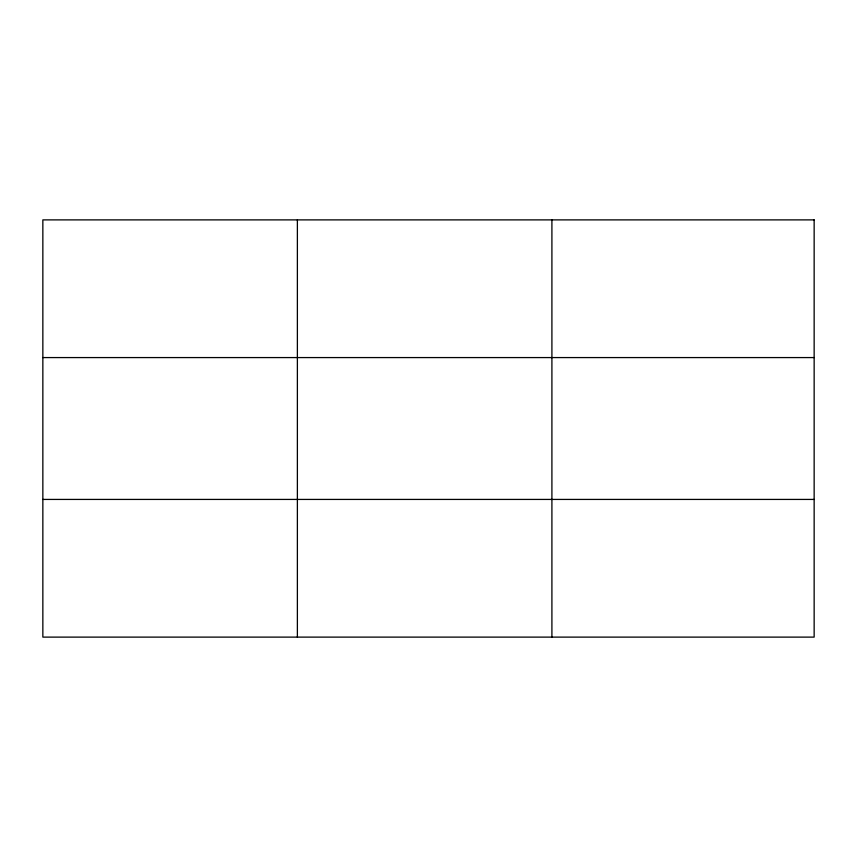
<?xml version="1.0" encoding="UTF-8"?>
<svg xmlns="http://www.w3.org/2000/svg" width="857" height="857" viewBox="0 0 857 857"><rect width="100%" height="100%" fill="white"/><g stroke="black" fill="none" stroke-linecap="round" stroke-linejoin="round"><path stroke-width="1.29" d="M297.379 637.115L297.379 219.885M551.908 637.115L551.908 219.885M42.85 357.573L814.15 357.573M42.85 499.427L814.15 499.427M814.15 219.885L814.15 637.115L42.85 637.115L42.85 219.885L814.15 219.885"/></g></svg>
